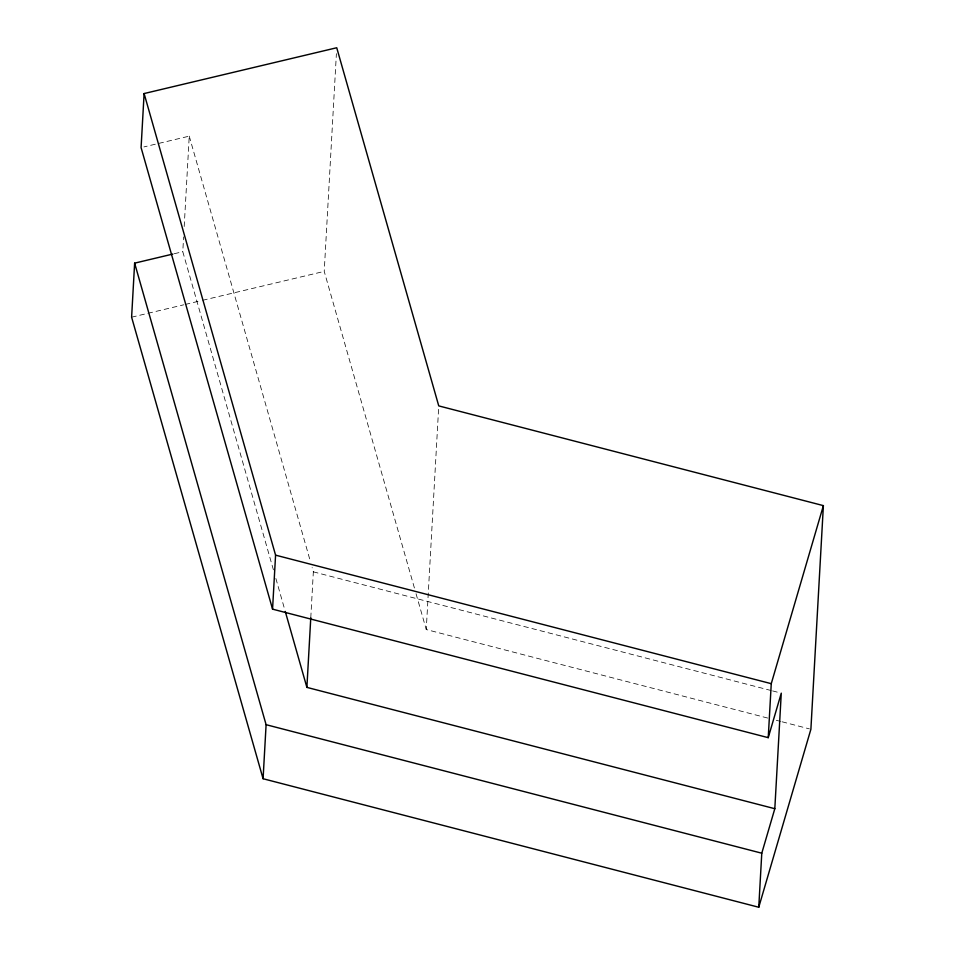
<?xml version="1.0" encoding="UTF-8"?>
<svg xmlns="http://www.w3.org/2000/svg" width="955" height="955" viewBox="0 0 955 955"><rect width="100%" height="100%" fill="white"/><g stroke="black" fill="none" stroke-linecap="round" stroke-linejoin="round"><path stroke-width="0.72" stroke-dasharray="4.78 3.58" d="M273.416 569.86L182.787 251.702L183.611 236.888M184.196 226.514L189.245 136.147L143.919 146.927M414.41 587.994L324.223 271.387L336.399 53.671M310.781 617.766L313.347 571.842L312.13 567.545M767.677 718.053L426.252 629.536L438.751 405.899M174.288 253.72L182.787 251.702M131.611 317.191L183.742 304.8M185.186 304.454L201.123 300.658M202.567 300.312L324.223 271.387M313.347 571.842L771.163 690.537M772.607 690.919L779.829 692.793M776.32 720.297L780.641 721.419M782.073 721.789L809.446 728.892M416.046 593.724L426.252 629.536M189.245 136.147L310.494 561.815M275.864 578.467L284.841 609.994"/><path stroke-width="1.43" d="M172.867 254.054L134.631 263.15L131.611 317.191L263.079 778.731L758.759 907.25L810.89 729.262L823.389 505.625L438.751 405.899L336.733 47.75L144.109 93.554L141.089 147.607L272.557 609.147L768.238 737.666L781.274 693.163L774.815 808.706L761.78 853.209L758.759 907.25M263.079 778.731L266.099 724.69L134.631 263.15M272.557 609.147L275.577 555.153L144.109 93.554M774.815 808.706L306.889 687.385L310.781 617.766M768.238 737.666L771.258 683.673L823.389 505.625M275.577 555.153L771.258 683.673M266.099 724.69L761.78 853.209M285.259 611.427L306.889 687.385"/></g></svg>
